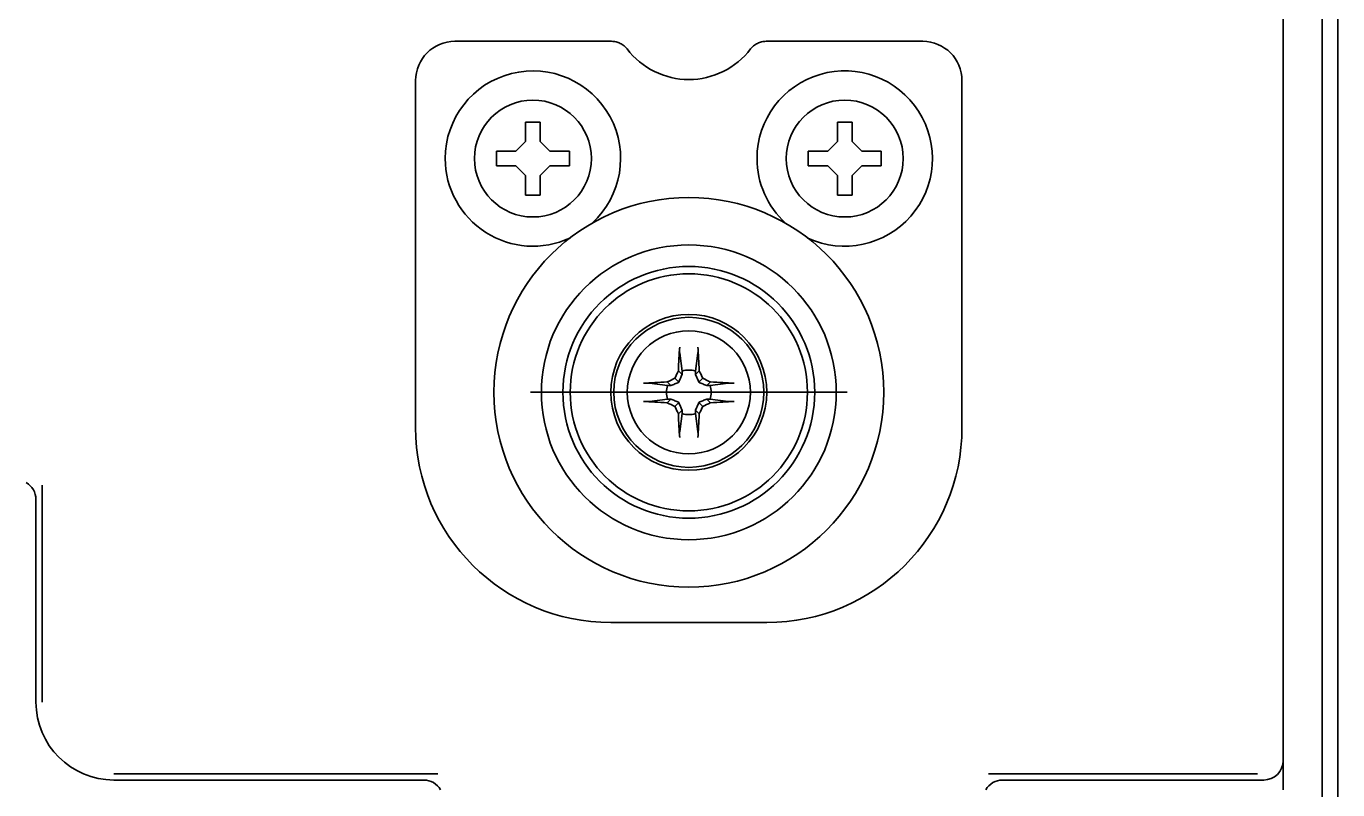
# Model space of a CAD drawing. Extents: x -760 to 4209, y 5795 to 10697.
# Drawn here: x 2643.6 to 2710.9, y 10434.5 to 10473.7 of the extents above; entities that cross this region are included whole.
import ezdxf

# ---------------------------------------------------------------- set-up
doc = ezdxf.new("R2010")
doc.units = 0
doc.header["$LTSCALE"] = 5
doc.layers.add('1', color=7, linetype='CONTINUOUS', true_color=0xffffff)

msp = doc.modelspace()

# ---------------------------------------------------------------- linework, layer by layer
at = {"layer": '1', "color": 7, "linetype": 'Continuous', "lineweight": 35}
for p, q in [((2710.055, 10525.872), (2710.055, 9547.022)), ((2710.855, 9871.843), (2710.855, 10525.822)), ((2708.055, 10434.519), (2708.055, 10522.122)), ((2708.055, 10522.022), (2708.055, 10436.021)), ((2673.593, 10472.939), (2665.555, 10472.939)), ((2689.555, 10472.939), (2681.517, 10472.939)), ((2663.538, 10470.922), (2663.538, 10453.122)), ((2691.572, 10453.122), (2691.572, 10470.922)), ((2669.18, 10467.797), (2669.18, 10468.797)), ((2669.18, 10468.797), (2669.93, 10468.797)), ((2669.93, 10468.797), (2669.93, 10467.797)), ((2685.18, 10467.797), (2685.18, 10468.797)), ((2685.18, 10468.797), (2685.93, 10468.797)), ((2685.93, 10468.797), (2685.93, 10467.797)), ((2667.68, 10466.547), (2667.68, 10467.297)), ((2667.68, 10467.297), (2668.68, 10467.297)), ((2668.68, 10467.297), (2669.18, 10467.797)), ((2669.93, 10467.797), (2670.43, 10467.297)), ((2670.43, 10467.297), (2671.43, 10467.297)), ((2671.43, 10467.297), (2671.43, 10466.547)), ((2683.68, 10466.547), (2683.68, 10467.297)), ((2683.68, 10467.297), (2684.68, 10467.297)), ((2684.68, 10467.297), (2685.18, 10467.797)), ((2685.93, 10467.797), (2686.43, 10467.297)), ((2686.43, 10467.297), (2687.43, 10467.297)), ((2687.43, 10467.297), (2687.43, 10466.547)), ((2668.68, 10466.547), (2667.68, 10466.547)), ((2669.18, 10466.047), (2668.68, 10466.547)), ((2670.43, 10466.547), (2669.93, 10466.047)), ((2671.43, 10466.547), (2670.43, 10466.547)), ((2684.68, 10466.547), (2683.68, 10466.547)), ((2685.18, 10466.047), (2684.68, 10466.547)), ((2686.43, 10466.547), (2685.93, 10466.047)), ((2687.43, 10466.547), (2686.43, 10466.547)), ((2669.18, 10465.047), (2669.18, 10466.047)), ((2669.93, 10466.047), (2669.93, 10465.047)), ((2685.18, 10465.047), (2685.18, 10466.047)), ((2685.93, 10466.047), (2685.93, 10465.047)), ((2669.93, 10465.047), (2669.18, 10465.047)), ((2685.93, 10465.047), (2685.18, 10465.047)), ((2677.205, 10456.012), (2677.087, 10456.934)), ((2677.905, 10456.012), (2678.023, 10456.934)), ((2677.208, 10455.837), (2677.02, 10456.026)), ((2677.902, 10455.837), (2678.09, 10456.026)), ((2676.465, 10455.272), (2675.543, 10455.39)), ((2676.639, 10455.268), (2676.451, 10455.457)), ((2677.037, 10455.44), (2676.834, 10455.642)), ((2678.073, 10455.44), (2678.276, 10455.642)), ((2678.471, 10455.268), (2678.659, 10455.457)), ((2678.645, 10455.272), (2679.567, 10455.39)), ((2685.68, 10454.922), (2669.43, 10454.922)), ((2676.465, 10454.572), (2675.543, 10454.454)), ((2676.639, 10454.575), (2676.451, 10454.387)), ((2677.037, 10454.404), (2676.834, 10454.201)), ((2678.073, 10454.404), (2678.276, 10454.201)), ((2678.471, 10454.575), (2678.659, 10454.387)), ((2678.645, 10454.572), (2679.567, 10454.454)), ((2677.208, 10454.006), (2677.02, 10453.818)), ((2677.205, 10453.832), (2677.087, 10452.909)), ((2677.902, 10454.006), (2678.09, 10453.818)), ((2677.905, 10453.832), (2678.023, 10452.909)), ((2644.37, 10439.022), (2644.37, 10450.15)), ((2644.055, 10439.022), (2644.055, 10449.422)), ((2673.555, 10443.104), (2681.555, 10443.104)), ((2664.683, 10435.337), (2648.055, 10435.337)), ((2663.956, 10435.022), (2648.055, 10435.022)), ((2706.74, 10435.337), (2692.927, 10435.337)), ((2707.056, 10435.022), (2693.654, 10435.022))]:
    msp.add_line(p, q, dxfattribs=at)
for centre, radius in [((2669.555, 10466.922), 3), ((2685.555, 10466.922), 3), ((2677.555, 10454.922), 10), ((2677.555, 10454.922), 7.566), ((2677.555, 10454.922), 6.461), ((2677.555, 10454.922), 6.086), ((2677.555, 10454.922), 4), ((2677.555, 10454.922), 3.85), ((2677.555, 10454.922), 3.16)]:
    msp.add_circle(centre, radius, dxfattribs=at)
for centre, radius, start, end in [((2665.555, 10470.922), 2.017, 90, 180), ((2689.555, 10470.922), 2.017, 0, 90), ((2677.555, 10474.96), 3.983, 217.31922, 322.68078), ((2669.555, 10466.922), 4.5, 312.55313, 180), ((2685.555, 10466.922), 4.5, 245.17688, 180), ((2669.555, 10466.922), 4.5, 180, 294.82875), ((2685.555, 10466.922), 4.5, 180, 227.4525), ((2677.555, 10454.922), 1.145, 72.20111, 107.79889), ((2677.555, 10454.922), 1.145, 162.20111, 197.79889), ((2677.555, 10454.922), 1.145, 342.20111, 17.79889), ((2677.555, 10454.922), 1.145, 252.20111, 287.79889), ((2673.555, 10453.122), 10.017, 180, 270), ((2681.555, 10453.122), 10.017, 270, 0), ((2648.055, 10439.022), 4, 180, 270)]:
    msp.add_arc(centre, radius, start, end, dxfattribs=at)
for centre, major_axis, ratio, start_param, end_param in [((2677.258, 10454.927), (0.065, 3.728), 0.072244, 0.900133, 1.272854), ((2677.852, 10454.927), (0.065, -3.728), 0.072244, 1.868738, 2.24146), ((2677.001, 10455.18), (1.559, 3.344), 0.094201, 1.359315, 1.476181), ((2678.109, 10455.18), (1.559, -3.344), 0.094201, 1.665412, 1.782277), ((2677.55, 10455.218), (3.728, 0.065), 0.072244, 1.868738, 2.24146), ((2677.297, 10455.476), (3.344, 1.559), 0.094201, 1.665412, 1.782277), ((2677.813, 10455.476), (3.344, -1.559), 0.094201, 1.359315, 1.476181), ((2677.56, 10455.218), (3.728, -0.065), 0.072244, 0.900133, 1.272854), ((2677.55, 10454.625), (-3.728, 0.065), 0.072244, 0.900133, 1.272854), ((2677.297, 10454.367), (-3.344, 1.559), 0.094201, 1.359315, 1.476181), ((2677.813, 10454.367), (-3.344, -1.559), 0.094201, 1.665412, 1.782277), ((2677.56, 10454.625), (-3.728, -0.065), 0.072244, 1.868738, 2.24146), ((2677.001, 10454.663), (-1.559, 3.344), 0.094201, 1.665412, 1.782277), ((2677.258, 10454.917), (-0.065, 3.728), 0.072244, 1.868738, 2.24146), ((2677.852, 10454.917), (-0.065, -3.728), 0.072244, 0.900133, 1.272854), ((2678.109, 10454.663), (-1.559, -3.344), 0.094201, 1.359315, 1.476181), ((2643.054, 10449.421), (0.708, 0.708), 0.998783, 5.498396, 6.545231), ((2707.054, 10436.022), (0.708, -0.708), 0.998783, 5.498396, 7.067974), ((2663.954, 10434.021), (0.708, 0.708), 0.998783, 6.021139, 7.067974), ((2693.656, 10434.021), (-0.708, 0.708), 0.998783, 5.498396, 6.545231)]:
    msp.add_ellipse(centre, major_axis=major_axis, ratio=ratio, start_param=start_param, end_param=end_param, dxfattribs=at)
for points, knots in [([(2674.388, 10472.546), (2674.341, 10472.607), (2674.288, 10472.662), (2674.17, 10472.759), (2674.105, 10472.801), (2673.968, 10472.869), (2673.895, 10472.895), (2673.746, 10472.93), (2673.67, 10472.939), (2673.593, 10472.939)], [0, 0, 0, 0, 0.25, 0.25, 0.5, 0.5, 0.75, 0.75, 1, 1, 1, 1]), ([(2681.517, 10472.939), (2681.44, 10472.939), (2681.364, 10472.93), (2681.215, 10472.895), (2681.142, 10472.869), (2681.005, 10472.801), (2680.94, 10472.759), (2680.822, 10472.662), (2680.769, 10472.607), (2680.722, 10472.546)], [0, 0, 0, 0, 0.25, 0.25, 0.5, 0.5, 0.75, 0.75, 1, 1, 1, 1]), ([(2677.087, 10456.934), (2677.086, 10456.941), (2677.085, 10456.949), (2677.084, 10456.964), (2677.084, 10456.969), (2677.084, 10456.98), (2677.083, 10456.992), (2677.083, 10457.005), (2677.082, 10457.018), (2677.082, 10457.025), (2677.082, 10457.046), (2677.082, 10457.06), (2677.082, 10457.082), (2677.082, 10457.09), (2677.082, 10457.105), (2677.082, 10457.12), (2677.083, 10457.136), (2677.083, 10457.151), (2677.083, 10457.158), (2677.084, 10457.181), (2677.085, 10457.195), (2677.086, 10457.222), (2677.087, 10457.235), (2677.088, 10457.247)], [0, 0, 0, 0, 0.125, 0.125, 0.1875, 0.1875, 0.25, 0.3125, 0.3125, 0.375, 0.375, 0.5, 0.5, 0.5625, 0.5625, 0.625, 0.6875, 0.6875, 0.75, 0.75, 0.875, 0.875, 1, 1, 1, 1]), ([(2678.022, 10457.247), (2678.023, 10457.235), (2678.024, 10457.222), (2678.025, 10457.195), (2678.026, 10457.181), (2678.027, 10457.151), (2678.027, 10457.136), (2678.028, 10457.113), (2678.028, 10457.105), (2678.028, 10457.09), (2678.028, 10457.075), (2678.028, 10457.06), (2678.028, 10457.046), (2678.028, 10457.039), (2678.028, 10457.018), (2678.027, 10457.005), (2678.027, 10456.986), (2678.026, 10456.98), (2678.026, 10456.969), (2678.025, 10456.959), (2678.025, 10456.95), (2678.024, 10456.941), (2678.023, 10456.938), (2678.023, 10456.934)], [0, 0, 0, 0, 0.125, 0.125, 0.25, 0.25, 0.375, 0.375, 0.4375, 0.4375, 0.5, 0.5625, 0.5625, 0.625, 0.625, 0.75, 0.75, 0.8125, 0.8125, 0.875, 0.9375, 0.9375, 1, 1, 1, 1]), ([(2677.208, 10455.837), (2677.181, 10455.772), (2677.153, 10455.707), (2677.096, 10455.575), (2677.067, 10455.508), (2677.037, 10455.44)], [0, 0, 0, 0, 0.5, 0.5, 1, 1, 1, 1]), ([(2678.073, 10455.44), (2678.043, 10455.508), (2678.014, 10455.575), (2677.957, 10455.707), (2677.929, 10455.772), (2677.902, 10455.837)], [0, 0, 0, 0, 0.5, 0.5, 1, 1, 1, 1]), ([(2675.229, 10455.389), (2675.241, 10455.39), (2675.254, 10455.391), (2675.282, 10455.392), (2675.296, 10455.393), (2675.326, 10455.394), (2675.341, 10455.394), (2675.364, 10455.395), (2675.372, 10455.395), (2675.387, 10455.395), (2675.402, 10455.395), (2675.416, 10455.395), (2675.431, 10455.395), (2675.438, 10455.395), (2675.459, 10455.395), (2675.472, 10455.394), (2675.491, 10455.394), (2675.496, 10455.393), (2675.508, 10455.393), (2675.518, 10455.392), (2675.527, 10455.391), (2675.535, 10455.391), (2675.539, 10455.39), (2675.543, 10455.39)], [0, 0, 0, 0, 0.125, 0.125, 0.25, 0.25, 0.375, 0.375, 0.4375, 0.4375, 0.5, 0.5625, 0.5625, 0.625, 0.625, 0.75, 0.75, 0.8125, 0.8125, 0.875, 0.9375, 0.9375, 1, 1, 1, 1]), ([(2677.037, 10455.44), (2676.969, 10455.41), (2676.902, 10455.381), (2676.77, 10455.324), (2676.704, 10455.296), (2676.639, 10455.268)], [0, 0, 0, 0, 0.5, 0.5, 1, 1, 1, 1]), ([(2678.471, 10455.268), (2678.406, 10455.296), (2678.34, 10455.324), (2678.208, 10455.381), (2678.141, 10455.41), (2678.073, 10455.44)], [0, 0, 0, 0, 0.5, 0.5, 1, 1, 1, 1]), ([(2679.567, 10455.39), (2679.574, 10455.391), (2679.583, 10455.391), (2679.597, 10455.392), (2679.602, 10455.393), (2679.614, 10455.393), (2679.625, 10455.394), (2679.638, 10455.394), (2679.651, 10455.394), (2679.658, 10455.395), (2679.679, 10455.395), (2679.693, 10455.395), (2679.716, 10455.395), (2679.723, 10455.395), (2679.738, 10455.395), (2679.754, 10455.394), (2679.769, 10455.394), (2679.784, 10455.394), (2679.791, 10455.394), (2679.814, 10455.393), (2679.828, 10455.392), (2679.855, 10455.391), (2679.869, 10455.39), (2679.881, 10455.389)], [0, 0, 0, 0, 0.125, 0.125, 0.1875, 0.1875, 0.25, 0.3125, 0.3125, 0.375, 0.375, 0.5, 0.5, 0.5625, 0.5625, 0.625, 0.6875, 0.6875, 0.75, 0.75, 0.875, 0.875, 1, 1, 1, 1]), ([(2675.543, 10454.454), (2675.536, 10454.453), (2675.527, 10454.452), (2675.513, 10454.451), (2675.508, 10454.451), (2675.496, 10454.45), (2675.485, 10454.45), (2675.472, 10454.449), (2675.459, 10454.449), (2675.452, 10454.449), (2675.431, 10454.449), (2675.417, 10454.449), (2675.394, 10454.449), (2675.387, 10454.449), (2675.371, 10454.449), (2675.356, 10454.449), (2675.341, 10454.449), (2675.326, 10454.45), (2675.319, 10454.45), (2675.296, 10454.451), (2675.282, 10454.451), (2675.255, 10454.453), (2675.241, 10454.454), (2675.229, 10454.455)], [0, 0, 0, 0, 0.125, 0.125, 0.1875, 0.1875, 0.25, 0.3125, 0.3125, 0.375, 0.375, 0.5, 0.5, 0.5625, 0.5625, 0.625, 0.6875, 0.6875, 0.75, 0.75, 0.875, 0.875, 1, 1, 1, 1]), ([(2676.639, 10454.575), (2676.704, 10454.548), (2676.77, 10454.52), (2676.902, 10454.463), (2676.969, 10454.434), (2677.037, 10454.404)], [0, 0, 0, 0, 0.5, 0.5, 1, 1, 1, 1]), ([(2677.037, 10454.404), (2677.067, 10454.335), (2677.096, 10454.269), (2677.153, 10454.137), (2677.181, 10454.071), (2677.208, 10454.006)], [0, 0, 0, 0, 0.5, 0.5, 1, 1, 1, 1]), ([(2677.902, 10454.006), (2677.929, 10454.071), (2677.957, 10454.137), (2678.014, 10454.269), (2678.043, 10454.335), (2678.073, 10454.404)], [0, 0, 0, 0, 0.5, 0.5, 1, 1, 1, 1]), ([(2678.073, 10454.404), (2678.141, 10454.434), (2678.208, 10454.463), (2678.34, 10454.52), (2678.406, 10454.548), (2678.471, 10454.575)], [0, 0, 0, 0, 0.5, 0.5, 1, 1, 1, 1]), ([(2679.881, 10454.455), (2679.869, 10454.454), (2679.856, 10454.453), (2679.828, 10454.451), (2679.814, 10454.451), (2679.784, 10454.45), (2679.769, 10454.449), (2679.746, 10454.449), (2679.738, 10454.449), (2679.723, 10454.449), (2679.708, 10454.449), (2679.694, 10454.449), (2679.679, 10454.449), (2679.672, 10454.449), (2679.651, 10454.449), (2679.638, 10454.449), (2679.619, 10454.45), (2679.614, 10454.45), (2679.602, 10454.451), (2679.592, 10454.451), (2679.583, 10454.452), (2679.575, 10454.453), (2679.571, 10454.453), (2679.567, 10454.454)], [0, 0, 0, 0, 0.125, 0.125, 0.25, 0.25, 0.375, 0.375, 0.4375, 0.4375, 0.5, 0.5625, 0.5625, 0.625, 0.625, 0.75, 0.75, 0.8125, 0.8125, 0.875, 0.9375, 0.9375, 1, 1, 1, 1]), ([(2677.088, 10452.596), (2677.087, 10452.608), (2677.086, 10452.621), (2677.085, 10452.648), (2677.084, 10452.663), (2677.083, 10452.693), (2677.083, 10452.708), (2677.082, 10452.731), (2677.082, 10452.738), (2677.082, 10452.753), (2677.082, 10452.768), (2677.082, 10452.783), (2677.082, 10452.798), (2677.082, 10452.805), (2677.082, 10452.826), (2677.083, 10452.839), (2677.083, 10452.857), (2677.084, 10452.863), (2677.084, 10452.874), (2677.085, 10452.885), (2677.085, 10452.894), (2677.086, 10452.902), (2677.087, 10452.906), (2677.087, 10452.909)], [0, 0, 0, 0, 0.125, 0.125, 0.25, 0.25, 0.375, 0.375, 0.4375, 0.4375, 0.5, 0.5625, 0.5625, 0.625, 0.625, 0.75, 0.75, 0.8125, 0.8125, 0.875, 0.9375, 0.9375, 1, 1, 1, 1]), ([(2678.023, 10452.909), (2678.024, 10452.903), (2678.025, 10452.894), (2678.026, 10452.88), (2678.026, 10452.874), (2678.026, 10452.863), (2678.027, 10452.852), (2678.027, 10452.839), (2678.028, 10452.826), (2678.028, 10452.819), (2678.028, 10452.798), (2678.028, 10452.784), (2678.028, 10452.761), (2678.028, 10452.754), (2678.028, 10452.738), (2678.028, 10452.723), (2678.027, 10452.708), (2678.027, 10452.693), (2678.027, 10452.685), (2678.026, 10452.663), (2678.025, 10452.649), (2678.024, 10452.621), (2678.023, 10452.608), (2678.022, 10452.596)], [0, 0, 0, 0, 0.125, 0.125, 0.1875, 0.1875, 0.25, 0.3125, 0.3125, 0.375, 0.375, 0.5, 0.5, 0.5625, 0.5625, 0.625, 0.6875, 0.6875, 0.75, 0.75, 0.875, 0.875, 1, 1, 1, 1])]:
    msp.add_open_spline(points, degree=3, knots=knots, dxfattribs=at)
for points in [[(2677.205, 10456.012), (2677.206, 10455.954), (2677.207, 10455.896), (2677.208, 10455.837)], [(2677.902, 10455.837), (2677.903, 10455.896), (2677.904, 10455.954), (2677.905, 10456.012)], [(2676.639, 10455.268), (2676.581, 10455.27), (2676.523, 10455.271), (2676.465, 10455.272)], [(2678.645, 10455.272), (2678.587, 10455.271), (2678.529, 10455.27), (2678.471, 10455.268)], [(2676.465, 10454.572), (2676.523, 10454.573), (2676.581, 10454.574), (2676.639, 10454.575)], [(2678.471, 10454.575), (2678.529, 10454.574), (2678.587, 10454.573), (2678.645, 10454.572)], [(2677.208, 10454.006), (2677.207, 10453.948), (2677.206, 10453.89), (2677.205, 10453.832)], [(2677.905, 10453.832), (2677.904, 10453.89), (2677.903, 10453.948), (2677.902, 10454.006)]]:
    msp.add_open_spline(points, degree=3, dxfattribs=at)

doc.saveas('drawing.dxf')
